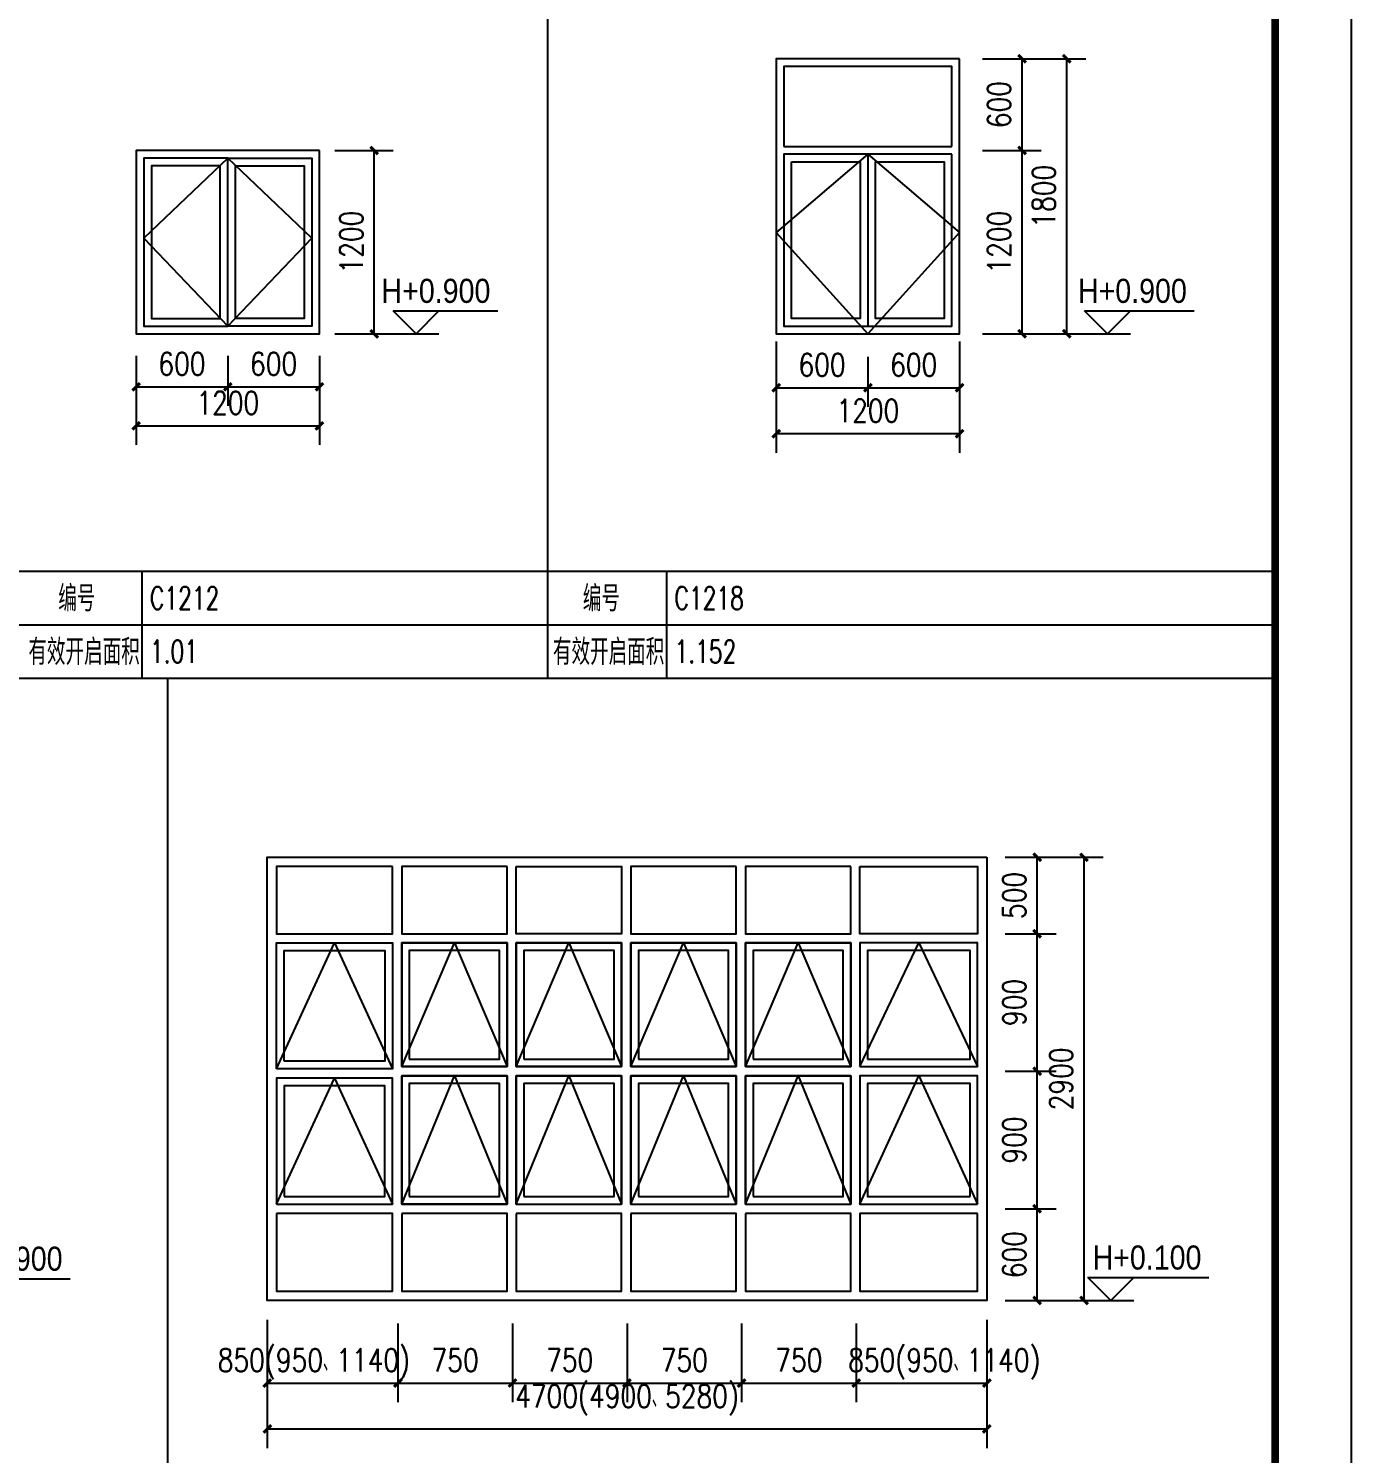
# Model space of a CAD drawing. Extents: x 718358 to 1668613, y -348838 to -159582.
# Drawn here: x 956952 to 965613, y -253913 to -244589 of the extents above; entities that cross this region are included whole.
import ezdxf

# ---------------------------------------------------------------- set-up
doc = ezdxf.new("R2010")
doc.units = 0
doc.header["$LTSCALE"] = 1000
for name, color, linetype in [('建--门窗线', 4, 'Continuous'), ('建-图框', 4, 'Continuous'), ('建-墙体', 2, 'Continuous'), ('建-尺寸', 73, 'Continuous'), ('建-标高', 3, 'Continuous'), ('建-符号说明', 7, 'Continuous'), ('建-表格', 7, 'Continuous')]:
    doc.layers.add(name, color=color, linetype=linetype)
doc.styles.add('_TCH_DIM', font='gt单线西文.shx', dxfattribs={"width": 0.8, "bigfont": 'gt单线中文.shx'})
doc.styles.add('_TCH_WDTABLE', font='SIMPLEX', dxfattribs={"bigfont": 'GBCBIG'})
doc.styles.add('DIM_FONT', font='SIMPLEX.shx', dxfattribs={"width": 0.8, "bigfont": 'GBCBIG.shx'})
doc.dimstyles.new('DIMN50', dxfattribs={"dimscale": 0.5, "dimtxt": 300, "dimasz": 100, "dimexe": 250, "dimexo": 300, "dimgap": 150, "dimtad": 1, "dimdec": 0, "dimzin": 0, "dimdsep": 46, "dimtxsty": 'DIM_FONT', "dimblk": 'ARCHTICK', "dimcen": 0.09, "dimdle": 1, "dimclrt": 7, "dimazin": 2, "dimtfac": 1, "dimtdec": 0, "dimtix": 1, "dimtmove": 2, "dimatfit": 3, "dimldrblk": 'ARCHTICK', "dimfxl": 1, "dimtolj": 1, "dimtzin": 0, "dimarcsym": 0})

# ---------------------------------------------------------------- blocks, each defined once
blk = doc.blocks.new('_ArchTick')
at = {"color": 0, "linetype": 'ByBlock', "const_width": 0.4}
blk.add_lwpolyline([(-0.5, -0.5), (0.5, 0.5)], dxfattribs=at)
blk = doc.blocks.new('*D2460')
at = {"layer": 'Defpoints', "color": 0, "transparency": 16777216}
for p in [(957656.7, -246835.9), (958856.7, -246835.9), (958856.7, -247189)]:
    blk.add_point(p, dxfattribs=at)
at = {"layer": '建-尺寸', "color": 0, "lineweight": -2, "transparency": 16777216}
for p, q in [((957656.7, -246985.9), (957656.7, -247314)), ((958856.7, -246985.9), (958856.7, -247314)), ((957656.2, -247189), (958857.2, -247189))]:
    blk.add_line(p, q, dxfattribs=at)
at = {"layer": '建-尺寸', "color": 0, "lineweight": -2, "transparency": 16777216, "xscale": 50, "yscale": 50, "zscale": 50, "rotation": 180}
blk.add_blockref('_ArchTick', (957656.7, -247189), dxfattribs=at)
at = {"layer": '建-尺寸', "color": 0, "lineweight": -2, "transparency": 16777216, "xscale": 50, "yscale": 50, "zscale": 50}
blk.add_blockref('_ArchTick', (958856.7, -247189), dxfattribs=at)
at = {"layer": '建-尺寸', "color": 7, "transparency": 16777216, "insert": (958256.7, -247039), "char_height": 150, "attachment_point": 5, "style": 'DIM_FONT'}
blk.add_mtext('\\A1;1200', dxfattribs=at)
blk = doc.blocks.new('*D2461')
at = {"layer": 'Defpoints', "color": 0, "transparency": 16777216}
for p in [(958806.5, -245387.1), (959215.3, -245387.1), (958806.5, -246587.1)]:
    blk.add_point(p, dxfattribs=at)
at = {"layer": '建-尺寸', "color": 0, "lineweight": -2, "transparency": 16777216}
for p, q in [((958956.5, -245387.1), (959340.3, -245387.1)), ((959215.3, -246587.6), (959215.3, -245386.6)), ((958956.5, -246587.1), (959340.3, -246587.1))]:
    blk.add_line(p, q, dxfattribs=at)
at = {"layer": '建-尺寸', "color": 0, "lineweight": -2, "transparency": 16777216, "xscale": 50, "yscale": 50, "zscale": 50}
for p, rotation in [((959215.3, -245387.1), 90), ((959215.3, -246587.1), 270)]:
    blk.add_blockref('_ArchTick', p, dxfattribs=dict(at, rotation=rotation))
at = {"layer": '建-尺寸', "color": 7, "transparency": 16777216, "insert": (959065.3, -245987.1), "char_height": 150, "attachment_point": 5, "rotation": 90, "style": 'DIM_FONT'}
blk.add_mtext('\\A1;1200', dxfattribs=at)
blk = doc.blocks.new('*D2462')
at = {"layer": 'Defpoints', "color": 0, "transparency": 16777216}
for p in [(957656.7, -246580.5), (958256.7, -246580.5), (958256.7, -246933.6)]:
    blk.add_point(p, dxfattribs=at)
at = {"layer": '建-尺寸', "color": 0, "lineweight": -2, "transparency": 16777216}
for p, q in [((957656.7, -246730.5), (957656.7, -247058.6)), ((958256.7, -246730.5), (958256.7, -247058.6)), ((957656.2, -246933.6), (958257.2, -246933.6))]:
    blk.add_line(p, q, dxfattribs=at)
at = {"layer": '建-尺寸', "color": 0, "lineweight": -2, "transparency": 16777216, "xscale": 50, "yscale": 50, "zscale": 50, "rotation": 180}
blk.add_blockref('_ArchTick', (957656.7, -246933.6), dxfattribs=at)
at = {"layer": '建-尺寸', "color": 0, "lineweight": -2, "transparency": 16777216, "xscale": 50, "yscale": 50, "zscale": 50}
blk.add_blockref('_ArchTick', (958256.7, -246933.6), dxfattribs=at)
at = {"layer": '建-尺寸', "color": 7, "transparency": 16777216, "insert": (957956.7, -246783.6), "char_height": 150, "attachment_point": 5, "style": 'DIM_FONT'}
blk.add_mtext('\\A1;600', dxfattribs=at)
blk = doc.blocks.new('*D2463')
at = {"layer": 'Defpoints', "color": 0, "transparency": 16777216}
for p in [(958256.7, -246580.5), (958856.7, -246580.5), (958856.7, -246933.6)]:
    blk.add_point(p, dxfattribs=at)
at = {"layer": '建-尺寸', "color": 0, "lineweight": -2, "transparency": 16777216}
for p, q in [((958256.7, -246730.5), (958256.7, -247058.6)), ((958856.7, -246730.5), (958856.7, -247058.6)), ((958256.2, -246933.6), (958857.2, -246933.6))]:
    blk.add_line(p, q, dxfattribs=at)
at = {"layer": '建-尺寸', "color": 0, "lineweight": -2, "transparency": 16777216, "xscale": 50, "yscale": 50, "zscale": 50, "rotation": 180}
blk.add_blockref('_ArchTick', (958256.7, -246933.6), dxfattribs=at)
at = {"layer": '建-尺寸', "color": 0, "lineweight": -2, "transparency": 16777216, "xscale": 50, "yscale": 50, "zscale": 50}
blk.add_blockref('_ArchTick', (958856.7, -246933.6), dxfattribs=at)
at = {"layer": '建-尺寸', "color": 7, "transparency": 16777216, "insert": (958556.7, -246783.6), "char_height": 150, "attachment_point": 5, "style": 'DIM_FONT'}
blk.add_mtext('\\A1;600', dxfattribs=at)
blk = doc.blocks.new('*D2464')
at = {"layer": 'Defpoints', "color": 0, "transparency": 16777216}
for p in [(961847.1, -246587.1), (962447.1, -246587.1), (962447.1, -246940.2)]:
    blk.add_point(p, dxfattribs=at)
at = {"layer": '建-尺寸', "color": 0, "lineweight": -2, "transparency": 16777216}
for p, q in [((961847.1, -246737.1), (961847.1, -247065.2)), ((962447.1, -246737.1), (962447.1, -247065.2)), ((961846.6, -246940.2), (962447.6, -246940.2))]:
    blk.add_line(p, q, dxfattribs=at)
at = {"layer": '建-尺寸', "color": 0, "lineweight": -2, "transparency": 16777216, "xscale": 50, "yscale": 50, "zscale": 50, "rotation": 180}
blk.add_blockref('_ArchTick', (961847.1, -246940.2), dxfattribs=at)
at = {"layer": '建-尺寸', "color": 0, "lineweight": -2, "transparency": 16777216, "xscale": 50, "yscale": 50, "zscale": 50}
blk.add_blockref('_ArchTick', (962447.1, -246940.2), dxfattribs=at)
at = {"layer": '建-尺寸', "color": 7, "transparency": 16777216, "insert": (962147.1, -246790.2), "char_height": 150, "attachment_point": 5, "style": 'DIM_FONT'}
blk.add_mtext('\\A1;600', dxfattribs=at)
blk = doc.blocks.new('*D2465')
at = {"layer": 'Defpoints', "color": 0, "transparency": 16777216}
for p in [(962447.1, -246587.1), (963047.1, -246587.1), (963047.1, -246940.2)]:
    blk.add_point(p, dxfattribs=at)
at = {"layer": '建-尺寸', "color": 0, "lineweight": -2, "transparency": 16777216}
for p, q in [((962447.1, -246737.1), (962447.1, -247065.2)), ((963047.1, -246737.1), (963047.1, -247065.2)), ((962446.6, -246940.2), (963047.6, -246940.2))]:
    blk.add_line(p, q, dxfattribs=at)
at = {"layer": '建-尺寸', "color": 0, "lineweight": -2, "transparency": 16777216, "xscale": 50, "yscale": 50, "zscale": 50, "rotation": 180}
blk.add_blockref('_ArchTick', (962447.1, -246940.2), dxfattribs=at)
at = {"layer": '建-尺寸', "color": 0, "lineweight": -2, "transparency": 16777216, "xscale": 50, "yscale": 50, "zscale": 50}
blk.add_blockref('_ArchTick', (963047.1, -246940.2), dxfattribs=at)
at = {"layer": '建-尺寸', "color": 7, "transparency": 16777216, "insert": (962747.1, -246790.2), "char_height": 150, "attachment_point": 5, "style": 'DIM_FONT'}
blk.add_mtext('\\A1;600', dxfattribs=at)
blk = doc.blocks.new('*D2466')
at = {"layer": 'Defpoints', "color": 0, "transparency": 16777216}
for p in [(963047.1, -244787.1), (963455.9, -244787.1), (963047.1, -245387.1)]:
    blk.add_point(p, dxfattribs=at)
at = {"layer": '建-尺寸', "color": 0, "lineweight": -2, "transparency": 16777216}
for p, q in [((963197.1, -244787.1), (963580.9, -244787.1)), ((963455.9, -245387.6), (963455.9, -244786.6)), ((963197.1, -245387.1), (963580.9, -245387.1))]:
    blk.add_line(p, q, dxfattribs=at)
at = {"layer": '建-尺寸', "color": 0, "lineweight": -2, "transparency": 16777216, "xscale": 50, "yscale": 50, "zscale": 50}
for p, rotation in [((963455.9, -244787.1), 90), ((963455.9, -245387.1), 270)]:
    blk.add_blockref('_ArchTick', p, dxfattribs=dict(at, rotation=rotation))
at = {"layer": '建-尺寸', "color": 7, "transparency": 16777216, "insert": (963305.9, -245087.1), "char_height": 150, "attachment_point": 5, "rotation": 90, "style": 'DIM_FONT'}
blk.add_mtext('\\A1;600', dxfattribs=at)
blk = doc.blocks.new('*D2467')
at = {"layer": 'Defpoints', "color": 0, "transparency": 16777216}
for p in [(963047.1, -245387.1), (963455.9, -245387.1), (963047.1, -246587.1)]:
    blk.add_point(p, dxfattribs=at)
at = {"layer": '建-尺寸', "color": 0, "lineweight": -2, "transparency": 16777216}
for p, q in [((963197.1, -245387.1), (963580.9, -245387.1)), ((963455.9, -246587.6), (963455.9, -245386.6)), ((963197.1, -246587.1), (963580.9, -246587.1))]:
    blk.add_line(p, q, dxfattribs=at)
at = {"layer": '建-尺寸', "color": 0, "lineweight": -2, "transparency": 16777216, "xscale": 50, "yscale": 50, "zscale": 50}
for p, rotation in [((963455.9, -245387.1), 90), ((963455.9, -246587.1), 270)]:
    blk.add_blockref('_ArchTick', p, dxfattribs=dict(at, rotation=rotation))
at = {"layer": '建-尺寸', "color": 7, "transparency": 16777216, "insert": (963305.9, -245987.1), "char_height": 150, "attachment_point": 5, "rotation": 90, "style": 'DIM_FONT'}
blk.add_mtext('\\A1;1200', dxfattribs=at)
blk = doc.blocks.new('*D2468')
at = {"layer": 'Defpoints', "color": 0, "transparency": 16777216}
for p in [(963197.1, -244787.1), (963748.6, -244787.1), (963197.1, -246587.1)]:
    blk.add_point(p, dxfattribs=at)
at = {"layer": '建-尺寸', "color": 0, "lineweight": -2, "transparency": 16777216}
for p, q in [((963347.1, -244787.1), (963873.6, -244787.1)), ((963748.6, -246587.6), (963748.6, -244786.6)), ((963347.1, -246587.1), (963873.6, -246587.1))]:
    blk.add_line(p, q, dxfattribs=at)
at = {"layer": '建-尺寸', "color": 0, "lineweight": -2, "transparency": 16777216, "xscale": 50, "yscale": 50, "zscale": 50}
for p, rotation in [((963748.6, -244787.1), 90), ((963748.6, -246587.1), 270)]:
    blk.add_blockref('_ArchTick', p, dxfattribs=dict(at, rotation=rotation))
at = {"layer": '建-尺寸', "color": 7, "transparency": 16777216, "insert": (963598.6, -245687.1), "char_height": 150, "attachment_point": 5, "rotation": 90, "style": 'DIM_FONT'}
blk.add_mtext('\\A1;1800', dxfattribs=at)
blk = doc.blocks.new('*D2469')
at = {"layer": 'Defpoints', "color": 0, "transparency": 16777216}
for p in [(961847.1, -246487.1), (963047.1, -246487.1), (963047.1, -247240.2)]:
    blk.add_point(p, dxfattribs=at)
at = {"layer": '建-尺寸', "color": 0, "lineweight": -2, "transparency": 16777216}
for p, q in [((961847.1, -246637.1), (961847.1, -247365.2)), ((963047.1, -246637.1), (963047.1, -247365.2)), ((961846.6, -247240.2), (963047.6, -247240.2))]:
    blk.add_line(p, q, dxfattribs=at)
at = {"layer": '建-尺寸', "color": 0, "lineweight": -2, "transparency": 16777216, "xscale": 50, "yscale": 50, "zscale": 50, "rotation": 180}
blk.add_blockref('_ArchTick', (961847.1, -247240.2), dxfattribs=at)
at = {"layer": '建-尺寸', "color": 0, "lineweight": -2, "transparency": 16777216, "xscale": 50, "yscale": 50, "zscale": 50}
blk.add_blockref('_ArchTick', (963047.1, -247240.2), dxfattribs=at)
at = {"layer": '建-尺寸', "color": 7, "transparency": 16777216, "insert": (962447.1, -247090.2), "char_height": 150, "attachment_point": 5, "style": 'DIM_FONT'}
blk.add_mtext('\\A1;1200', dxfattribs=at)
blk = doc.blocks.new('*D2517')
at = {"layer": 'Defpoints', "color": 0, "transparency": 16777216}
for p in [(963195.2, -252312.1), (963555, -252312.1), (963195.2, -252912.1)]:
    blk.add_point(p, dxfattribs=at)
at = {"layer": '建-尺寸', "color": 0, "lineweight": -2, "transparency": 16777216}
for p, q in [((963345.2, -252312.1), (963680, -252312.1)), ((963555, -252912.6), (963555, -252311.6)), ((963345.2, -252912.1), (963680, -252912.1))]:
    blk.add_line(p, q, dxfattribs=at)
at = {"layer": '建-尺寸', "color": 0, "lineweight": -2, "transparency": 16777216, "xscale": 50, "yscale": 50, "zscale": 50}
for p, rotation in [((963555, -252312.1), 90), ((963555, -252912.1), 270)]:
    blk.add_blockref('_ArchTick', p, dxfattribs=dict(at, rotation=rotation))
at = {"layer": '建-尺寸', "color": 7, "transparency": 16777216, "insert": (963405, -252612.1), "char_height": 150, "attachment_point": 5, "rotation": 90, "style": 'DIM_FONT'}
blk.add_mtext('\\A1;600', dxfattribs=at)
blk = doc.blocks.new('*D2518')
at = {"layer": 'Defpoints', "color": 0, "transparency": 16777216}
for p in [(963195.2, -251412.1), (963555, -251412.1), (963195.2, -252312.1)]:
    blk.add_point(p, dxfattribs=at)
at = {"layer": '建-尺寸', "color": 0, "lineweight": -2, "transparency": 16777216}
for p, q in [((963345.2, -251412.1), (963680, -251412.1)), ((963555, -252312.6), (963555, -251411.6)), ((963345.2, -252312.1), (963680, -252312.1))]:
    blk.add_line(p, q, dxfattribs=at)
at = {"layer": '建-尺寸', "color": 0, "lineweight": -2, "transparency": 16777216, "xscale": 50, "yscale": 50, "zscale": 50}
for p, rotation in [((963555, -251412.1), 90), ((963555, -252312.1), 270)]:
    blk.add_blockref('_ArchTick', p, dxfattribs=dict(at, rotation=rotation))
at = {"layer": '建-尺寸', "color": 7, "transparency": 16777216, "insert": (963405, -251862.1), "char_height": 150, "attachment_point": 5, "rotation": 90, "style": 'DIM_FONT'}
blk.add_mtext('\\A1;900', dxfattribs=at)
blk = doc.blocks.new('*D2519')
at = {"layer": 'Defpoints', "color": 0, "transparency": 16777216}
for p in [(963195.2, -250512.1), (963555, -250512.1), (963195.2, -251412.1)]:
    blk.add_point(p, dxfattribs=at)
at = {"layer": '建-尺寸', "color": 0, "lineweight": -2, "transparency": 16777216}
for p, q in [((963345.2, -250512.1), (963680, -250512.1)), ((963555, -251412.6), (963555, -250511.6)), ((963345.2, -251412.1), (963680, -251412.1))]:
    blk.add_line(p, q, dxfattribs=at)
at = {"layer": '建-尺寸', "color": 0, "lineweight": -2, "transparency": 16777216, "xscale": 50, "yscale": 50, "zscale": 50}
for p, rotation in [((963555, -250512.1), 90), ((963555, -251412.1), 270)]:
    blk.add_blockref('_ArchTick', p, dxfattribs=dict(at, rotation=rotation))
at = {"layer": '建-尺寸', "color": 7, "transparency": 16777216, "insert": (963405, -250962.1), "char_height": 150, "attachment_point": 5, "rotation": 90, "style": 'DIM_FONT'}
blk.add_mtext('\\A1;900', dxfattribs=at)
blk = doc.blocks.new('*D2520')
at = {"layer": 'Defpoints', "color": 0, "transparency": 16777216}
for p in [(963195.2, -250012.1), (963555, -250012.1), (963195.2, -250512.1)]:
    blk.add_point(p, dxfattribs=at)
at = {"layer": '建-尺寸', "color": 0, "lineweight": -2, "transparency": 16777216}
for p, q in [((963345.2, -250012.1), (963680, -250012.1)), ((963555, -250512.6), (963555, -250011.6)), ((963345.2, -250512.1), (963680, -250512.1))]:
    blk.add_line(p, q, dxfattribs=at)
at = {"layer": '建-尺寸', "color": 0, "lineweight": -2, "transparency": 16777216, "xscale": 50, "yscale": 50, "zscale": 50}
for p, rotation in [((963555, -250012.1), 90), ((963555, -250512.1), 270)]:
    blk.add_blockref('_ArchTick', p, dxfattribs=dict(at, rotation=rotation))
at = {"layer": '建-尺寸', "color": 7, "transparency": 16777216, "insert": (963405, -250262.1), "char_height": 150, "attachment_point": 5, "rotation": 90, "style": 'DIM_FONT'}
blk.add_mtext('\\A1;500', dxfattribs=at)
blk = doc.blocks.new('*D2521')
at = {"layer": 'Defpoints', "color": 0, "transparency": 16777216}
for p in [(963330.8, -250012.1), (963862, -250012.1), (963330.8, -252912.1)]:
    blk.add_point(p, dxfattribs=at)
at = {"layer": '建-尺寸', "color": 0, "lineweight": -2, "transparency": 16777216}
for p, q in [((963480.8, -250012.1), (963987, -250012.1)), ((963862, -252912.6), (963862, -250011.6)), ((963480.8, -252912.1), (963987, -252912.1))]:
    blk.add_line(p, q, dxfattribs=at)
at = {"layer": '建-尺寸', "color": 0, "lineweight": -2, "transparency": 16777216, "xscale": 50, "yscale": 50, "zscale": 50}
for p, rotation in [((963862, -250012.1), 90), ((963862, -252912.1), 270)]:
    blk.add_blockref('_ArchTick', p, dxfattribs=dict(at, rotation=rotation))
at = {"layer": '建-尺寸', "color": 7, "transparency": 16777216, "insert": (963712, -251462.1), "char_height": 150, "attachment_point": 5, "rotation": 90, "style": 'DIM_FONT'}
blk.add_mtext('\\A1;2900', dxfattribs=at)
blk = doc.blocks.new('*D2522')
at = {"layer": 'Defpoints', "color": 0, "transparency": 16777216}
for p in [(958515.5, -252887.8), (963225.5, -252887.8), (963225.5, -253752.5)]:
    blk.add_point(p, dxfattribs=at)
at = {"layer": '建-尺寸', "color": 0, "lineweight": -2, "transparency": 16777216}
for p, q in [((958515.5, -253037.8), (958515.5, -253877.5)), ((963225.5, -253037.8), (963225.5, -253877.5)), ((958515, -253752.5), (963226, -253752.5))]:
    blk.add_line(p, q, dxfattribs=at)
at = {"layer": '建-尺寸', "color": 0, "lineweight": -2, "transparency": 16777216, "xscale": 50, "yscale": 50, "zscale": 50, "rotation": 180}
blk.add_blockref('_ArchTick', (958515.5, -253752.5), dxfattribs=at)
at = {"layer": '建-尺寸', "color": 0, "lineweight": -2, "transparency": 16777216, "xscale": 50, "yscale": 50, "zscale": 50}
blk.add_blockref('_ArchTick', (963225.5, -253752.5), dxfattribs=at)
at = {"layer": '建-尺寸', "color": 7, "transparency": 16777216, "insert": (960870.5, -253563.2), "char_height": 150, "attachment_point": 5, "style": 'DIM_FONT'}
blk.add_mtext('\\A1;4700(4900、5280)', dxfattribs=at)
blk = doc.blocks.new('*D2523')
at = {"layer": 'Defpoints', "color": 0, "transparency": 16777216}
for p in [(962370, -252912.1), (963225.5, -252912.1), (963225.5, -253452.5)]:
    blk.add_point(p, dxfattribs=at)
at = {"layer": '建-尺寸', "color": 0, "lineweight": -2, "transparency": 16777216}
for p, q in [((962370, -253062.1), (962370, -253577.5)), ((963225.5, -253062.1), (963225.5, -253577.5)), ((962369.5, -253452.5), (963226, -253452.5))]:
    blk.add_line(p, q, dxfattribs=at)
at = {"layer": '建-尺寸', "color": 0, "lineweight": -2, "transparency": 16777216, "xscale": 50, "yscale": 50, "zscale": 50, "rotation": 180}
blk.add_blockref('_ArchTick', (962370, -253452.5), dxfattribs=at)
at = {"layer": '建-尺寸', "color": 0, "lineweight": -2, "transparency": 16777216, "xscale": 50, "yscale": 50, "zscale": 50}
blk.add_blockref('_ArchTick', (963225.5, -253452.5), dxfattribs=at)
at = {"layer": '建-尺寸', "color": 7, "transparency": 16777216, "insert": (962947.5, -253327.5), "char_height": 150, "attachment_point": 5, "style": 'DIM_FONT'}
blk.add_mtext('\\A1;850(950、1140)', dxfattribs=at)
blk = doc.blocks.new('*D2524')
at = {"layer": 'Defpoints', "color": 0, "transparency": 16777216}
for p in [(961620, -252912.1), (962370, -252912.1), (962370, -253452.5)]:
    blk.add_point(p, dxfattribs=at)
at = {"layer": '建-尺寸', "color": 0, "lineweight": -2, "transparency": 16777216}
for p, q in [((961620, -253062.1), (961620, -253577.5)), ((962370, -253062.1), (962370, -253577.5)), ((961619.5, -253452.5), (962370.5, -253452.5))]:
    blk.add_line(p, q, dxfattribs=at)
at = {"layer": '建-尺寸', "color": 0, "lineweight": -2, "transparency": 16777216, "xscale": 50, "yscale": 50, "zscale": 50, "rotation": 180}
blk.add_blockref('_ArchTick', (961620, -253452.5), dxfattribs=at)
at = {"layer": '建-尺寸', "color": 0, "lineweight": -2, "transparency": 16777216, "xscale": 50, "yscale": 50, "zscale": 50}
blk.add_blockref('_ArchTick', (962370, -253452.5), dxfattribs=at)
at = {"layer": '建-尺寸', "color": 7, "transparency": 16777216, "insert": (961995, -253302.5), "char_height": 150, "attachment_point": 5, "style": 'DIM_FONT'}
blk.add_mtext('\\A1;750', dxfattribs=at)
blk = doc.blocks.new('*D2525')
at = {"layer": 'Defpoints', "color": 0, "transparency": 16777216}
for p in [(960870, -252912.1), (961620, -252912.1), (961620, -253452.5)]:
    blk.add_point(p, dxfattribs=at)
at = {"layer": '建-尺寸', "color": 0, "lineweight": -2, "transparency": 16777216}
for p, q in [((960870, -253062.1), (960870, -253577.5)), ((961620, -253062.1), (961620, -253577.5)), ((960869.5, -253452.5), (961620.5, -253452.5))]:
    blk.add_line(p, q, dxfattribs=at)
at = {"layer": '建-尺寸', "color": 0, "lineweight": -2, "transparency": 16777216, "xscale": 50, "yscale": 50, "zscale": 50, "rotation": 180}
blk.add_blockref('_ArchTick', (960870, -253452.5), dxfattribs=at)
at = {"layer": '建-尺寸', "color": 0, "lineweight": -2, "transparency": 16777216, "xscale": 50, "yscale": 50, "zscale": 50}
blk.add_blockref('_ArchTick', (961620, -253452.5), dxfattribs=at)
at = {"layer": '建-尺寸', "color": 7, "transparency": 16777216, "insert": (961245, -253302.5), "char_height": 150, "attachment_point": 5, "style": 'DIM_FONT'}
blk.add_mtext('\\A1;750', dxfattribs=at)
blk = doc.blocks.new('*D2526')
at = {"layer": 'Defpoints', "color": 0, "transparency": 16777216}
for p in [(960120, -252912.1), (960870, -252912.1), (960870, -253452.5)]:
    blk.add_point(p, dxfattribs=at)
at = {"layer": '建-尺寸', "color": 0, "lineweight": -2, "transparency": 16777216}
for p, q in [((960120, -253062.1), (960120, -253577.5)), ((960870, -253062.1), (960870, -253577.5)), ((960119.5, -253452.5), (960870.5, -253452.5))]:
    blk.add_line(p, q, dxfattribs=at)
at = {"layer": '建-尺寸', "color": 0, "lineweight": -2, "transparency": 16777216, "xscale": 50, "yscale": 50, "zscale": 50, "rotation": 180}
blk.add_blockref('_ArchTick', (960120, -253452.5), dxfattribs=at)
at = {"layer": '建-尺寸', "color": 0, "lineweight": -2, "transparency": 16777216, "xscale": 50, "yscale": 50, "zscale": 50}
blk.add_blockref('_ArchTick', (960870, -253452.5), dxfattribs=at)
at = {"layer": '建-尺寸', "color": 7, "transparency": 16777216, "insert": (960495, -253302.5), "char_height": 150, "attachment_point": 5, "style": 'DIM_FONT'}
blk.add_mtext('\\A1;750', dxfattribs=at)
blk = doc.blocks.new('*D2527')
at = {"layer": 'Defpoints', "color": 0, "transparency": 16777216}
for p in [(959370, -252912.1), (960120, -252912.1), (960120, -253452.5)]:
    blk.add_point(p, dxfattribs=at)
at = {"layer": '建-尺寸', "color": 0, "lineweight": -2, "transparency": 16777216}
for p, q in [((959370, -253062.1), (959370, -253577.5)), ((960120, -253062.1), (960120, -253577.5)), ((959369.5, -253452.5), (960120.5, -253452.5))]:
    blk.add_line(p, q, dxfattribs=at)
at = {"layer": '建-尺寸', "color": 0, "lineweight": -2, "transparency": 16777216, "xscale": 50, "yscale": 50, "zscale": 50, "rotation": 180}
blk.add_blockref('_ArchTick', (959370, -253452.5), dxfattribs=at)
at = {"layer": '建-尺寸', "color": 0, "lineweight": -2, "transparency": 16777216, "xscale": 50, "yscale": 50, "zscale": 50}
blk.add_blockref('_ArchTick', (960120, -253452.5), dxfattribs=at)
at = {"layer": '建-尺寸', "color": 7, "transparency": 16777216, "insert": (959745, -253302.5), "char_height": 150, "attachment_point": 5, "style": 'DIM_FONT'}
blk.add_mtext('\\A1;750', dxfattribs=at)
blk = doc.blocks.new('*D2528')
at = {"layer": 'Defpoints', "color": 0, "transparency": 16777216}
for p in [(958515.5, -252912.1), (959370, -252912.1), (959370, -253452.5)]:
    blk.add_point(p, dxfattribs=at)
at = {"layer": '建-尺寸', "color": 0, "lineweight": -2, "transparency": 16777216}
for p, q in [((958515.5, -253062.1), (958515.5, -253577.5)), ((959370, -253062.1), (959370, -253577.5)), ((958515, -253452.5), (959370.5, -253452.5))]:
    blk.add_line(p, q, dxfattribs=at)
at = {"layer": '建-尺寸', "color": 0, "lineweight": -2, "transparency": 16777216, "xscale": 50, "yscale": 50, "zscale": 50, "rotation": 180}
blk.add_blockref('_ArchTick', (958515.5, -253452.5), dxfattribs=at)
at = {"layer": '建-尺寸', "color": 0, "lineweight": -2, "transparency": 16777216, "xscale": 50, "yscale": 50, "zscale": 50}
blk.add_blockref('_ArchTick', (959370, -253452.5), dxfattribs=at)
at = {"layer": '建-尺寸', "color": 7, "transparency": 16777216, "insert": (958820.5, -253327.5), "char_height": 150, "attachment_point": 5, "style": 'DIM_FONT'}
blk.add_mtext('\\A1;850(950、1140)', dxfattribs=at)

msp = doc.modelspace()

# ---------------------------------------------------------------- linework, layer by layer
at = {"layer": '建--门窗线'}
for p, q in [((961897.1, -245362.1), (962997.1, -245362.1)), ((962447.1, -245412.1), (962447.1, -246537.1))]:
    msp.add_line(p, q, dxfattribs=at)
at = {"layer": '建--门窗线', "elevation": 20}
msp.add_lwpolyline([(962997.1, -245362.1), (962997.1, -244837.1), (961897.1, -244837.1), (961897.1, -245362.1)], dxfattribs=at)
at = {"layer": '建--门窗线'}
for points in [[(958256.7, -245437.1), (957706.7, -245437.1), (957706.7, -246537.1), (958256.7, -246537.1)], [(958206.7, -245487.1), (957756.7, -245487.1), (957756.7, -246487.1), (958206.7, -246487.1)], [(958256.7, -245437.1), (958806.7, -245437.1), (958806.7, -246537.1), (958256.7, -246537.1)], [(958306.7, -245487.1), (958756.7, -245487.1), (958756.7, -246487.1), (958306.7, -246487.1)], [(962997.1, -245412.1), (961897.1, -245412.1), (961897.1, -246537.1), (962997.1, -246537.1)], [(961947.1, -245462.1), (962397.1, -245462.1), (962397.1, -246487.1), (961947.1, -246487.1)], [(962497.1, -245462.1), (962947.1, -245462.1), (962947.1, -246487.1), (962497.1, -246487.1)], [(959335, -250072.1), (958575.5, -250072.1), (958575.5, -250512.1), (959335, -250512.1)], [(960085, -250072.1), (959395, -250072.1), (959395, -250512.1), (960085, -250512.1)], [(960145, -250072.1), (960835, -250072.1), (960835, -250512.1), (960145, -250512.1)], [(961585, -250072.1), (960895, -250072.1), (960895, -250512.1), (961585, -250512.1)], [(962335, -250072.1), (961645, -250072.1), (961645, -250512.1), (962335, -250512.1)], [(962395, -250072.1), (963165.5, -250072.1), (963165.5, -250512.1), (962395, -250512.1)], [(958575.5, -251397.1), (958575.5, -250572.1), (959335, -250572.1), (959335, -251397.1)], [(958625.5, -251347.1), (958625.5, -250622.1), (959285, -250622.1), (959285, -251347.1)], [(959395, -251382.1), (960085, -251382.1), (960085, -250572.1), (959395, -250572.1)], [(959445, -251332.1), (960035, -251332.1), (960035, -250622.1), (959445, -250622.1)], [(960145, -251382.1), (960835, -251382.1), (960835, -250572.1), (960145, -250572.1)], [(960195, -251332.1), (960785, -251332.1), (960785, -250622.1), (960195, -250622.1)], [(960195, -251332.1), (960785, -251332.1), (960785, -250622.1), (960195, -250622.1)], [(960895, -251382.1), (961585, -251382.1), (961585, -250572.1), (960895, -250572.1)], [(960945, -251332.1), (961535, -251332.1), (961535, -250622.1), (960945, -250622.1)], [(960945, -251332.1), (961535, -251332.1), (961535, -250622.1), (960945, -250622.1)], [(960945, -251332.1), (961535, -251332.1), (961535, -250622.1), (960945, -250622.1)], [(961645, -251382.1), (962335, -251382.1), (962335, -250572.1), (961645, -250572.1)], [(961695, -251332.1), (962285, -251332.1), (962285, -250622.1), (961695, -250622.1)], [(961695, -251332.1), (962285, -251332.1), (962285, -250622.1), (961695, -250622.1)], [(961695, -251332.1), (962285, -251332.1), (962285, -250622.1), (961695, -250622.1)], [(962445, -251332.1), (963115.5, -251332.1), (963115.5, -250622.1), (962445, -250622.1)], [(958575.5, -252282.1), (959335, -252282.1), (959335, -251457.1), (958575.5, -251457.1), (958575.5, -252282.1)], [(959395, -252282.1), (960085, -252282.1), (960085, -251442.1), (959395, -251442.1)], [(960145, -252282.1), (960835, -252282.1), (960835, -251442.1), (960145, -251442.1)], [(960895, -252282.1), (961585, -252282.1), (961585, -251442.1), (960895, -251442.1)], [(961645, -252282.1), (962335, -252282.1), (962335, -251442.1), (961645, -251442.1)], [(963165.5, -252282.1), (963165.5, -251442.1), (962395, -251442.1), (962395, -252282.1), (963165.5, -252282.1)], [(958625.5, -252232.1), (959285, -252232.1), (959285, -251507.1), (958625.5, -251507.1)], [(959445, -252232.1), (960035, -252232.1), (960035, -251492.1), (959445, -251492.1)], [(960195, -252232.1), (960785, -252232.1), (960785, -251492.1), (960195, -251492.1)], [(960195, -252232.1), (960785, -252232.1), (960785, -251492.1), (960195, -251492.1)], [(960945, -252232.1), (961535, -252232.1), (961535, -251492.1), (960945, -251492.1)], [(960945, -252232.1), (961535, -252232.1), (961535, -251492.1), (960945, -251492.1)], [(960945, -252232.1), (961535, -252232.1), (961535, -251492.1), (960945, -251492.1)], [(961695, -252232.1), (962285, -252232.1), (962285, -251492.1), (961695, -251492.1)], [(961695, -252232.1), (962285, -252232.1), (962285, -251492.1), (961695, -251492.1)], [(961695, -252232.1), (962285, -252232.1), (962285, -251492.1), (961695, -251492.1)], [(963115.5, -252232.1), (963115.5, -251492.1), (962445, -251492.1), (962445, -252232.1)], [(958575.5, -252342.1), (958575.5, -252852.1), (959335, -252852.1), (959335, -252342.1), (958575.5, -252342.1)], [(959395, -252342.1), (959395, -252852.1), (960085, -252852.1), (960085, -252342.1)], [(960145, -252342.1), (960145, -252852.1), (960835, -252852.1), (960835, -252342.1)], [(960895, -252342.1), (960895, -252852.1), (961585, -252852.1), (961585, -252342.1)], [(961645, -252342.1), (961645, -252852.1), (962335, -252852.1), (962335, -252342.1)], [(963165.5, -252342.1), (962395, -252342.1), (962395, -252852.1), (963165.5, -252852.1), (963165.5, -252342.1)]]:
    msp.add_lwpolyline(points, close=True, dxfattribs=at)
for points in [[(958256.7, -245437.1), (957706.7, -245962.1), (958256.7, -246537.1), (958806.7, -245962.1), (958256.7, -245437.1)], [(958206.7, -246487.1), (958206.7, -245487.1)], [(958306.7, -246487.1), (958306.7, -245487.1)], [(962447.1, -245412.1), (961847.1, -245924.6), (962447.1, -246587.1)], [(962447.1, -245412.1), (963047.1, -245924.6), (962447.1, -246587.1)], [(958575.5, -251397.1), (958955.3, -250572.1), (959335, -251397.1)], [(959395, -251382.1), (959395, -250572.1), (960085, -250572.1), (960085, -251382.1), (959395, -251382.1), (959740, -250572.1), (960085, -251382.1)], [(960145, -251382.1), (960145, -250572.1), (960835, -250572.1), (960835, -251382.1), (960145, -251382.1), (960490, -250572.1), (960835, -251382.1)], [(960895, -251382.1), (960895, -250572.1), (961585, -250572.1), (961585, -251382.1), (960895, -251382.1), (961240, -250572.1), (961585, -251382.1)], [(961645, -251382.1), (961645, -250572.1), (962335, -250572.1), (962335, -251382.1), (961645, -251382.1), (961990, -250572.1), (962335, -251382.1)], [(962395, -251382.1), (963165.5, -251382.1), (963165.5, -250572.1), (962395, -250572.1), (962395, -251382.1)], [(962395, -251382.1), (962780.3, -250572.1), (963165.5, -251382.1)], [(958575.5, -252282.1), (958955.3, -251457.1), (959335, -252282.1)], [(959395, -252282.1), (959395, -251442.1), (960085, -251442.1), (960085, -252282.1), (959395, -252282.1), (959395, -251442.1), (960085, -251442.1), (960085, -252282.1), (959395, -252282.1), (959740, -251442.1), (960085, -252282.1)], [(960145, -252282.1), (960145, -251442.1), (960835, -251442.1), (960835, -252282.1), (960835, -251442.1), (960145, -251442.1), (960145, -252282.1), (960490, -251442.1), (960835, -252282.1)], [(960895, -252282.1), (960895, -251442.1), (961585, -251442.1), (961585, -252282.1), (961585, -251442.1), (960895, -251442.1), (960895, -252282.1), (961240, -251442.1), (961585, -252282.1)], [(961645, -252282.1), (961645, -251442.1), (962335, -251442.1), (962335, -252282.1), (962335, -251442.1), (961645, -251442.1), (961645, -252282.1), (961990, -251442.1), (962335, -252282.1)], [(962395, -252282.1), (962780.3, -251442.1), (963165.5, -252282.1)]]:
    msp.add_lwpolyline(points, dxfattribs=at)
at = {"layer": '建-图框'}
msp.add_lwpolyline([(923562.8, -267041.4), (965612.8, -267041.4), (965612.8, -237341.4), (923562.8, -237341.4)], close=True, dxfattribs=at)
at = {"layer": '建-图框', "const_width": 50}
msp.add_lwpolyline([(924812.8, -266541.4), (965112.8, -266541.4), (965112.8, -237841.4), (924812.8, -237841.4)], close=True, dxfattribs=at)
at = {"layer": '建-墙体', "linetype": 'Continuous', "elevation": 20}
for points in [[(963047.1, -244787.1), (961847.1, -244787.1), (961847.1, -246587.1), (963047.1, -246587.1)], [(958856.7, -245387.1), (957656.7, -245387.1), (957656.7, -246587.1), (958856.7, -246587.1)]]:
    msp.add_lwpolyline(points, close=True, dxfattribs=at)
at = {"layer": '建-墙体'}
msp.add_lwpolyline([(963225.5, -250012.1), (963225.5, -252912.1), (958515.5, -252912.1), (958515.5, -250012.1)], close=True, dxfattribs=at)
at = {"layer": '建-标高'}
for p, q in [((959488.9, -246587.1), (959338.9, -246437.1)), ((959338.9, -246437.1), (960024.4, -246437.1)), ((959488.9, -246587.1), (959638.9, -246437.1)), ((964015.9, -246587.1), (963865.9, -246437.1)), ((963865.9, -246437.1), (964583.7, -246437.1)), ((964015.9, -246587.1), (964165.9, -246437.1)), ((959138.9, -246587.1), (959638.9, -246587.1)), ((963665.9, -246587.1), (964165.9, -246587.1)), ((956550.3, -252769.9), (957223.9, -252769.9)), ((964037.5, -252912.1), (963887.5, -252762.1)), ((963887.5, -252762.1), (964679.2, -252762.1)), ((964037.5, -252912.1), (964187.5, -252762.1)), ((963687.5, -252912.1), (964187.5, -252912.1))]:
    msp.add_line(p, q, dxfattribs=at)
at = {"layer": '建-表格'}
for p, q in [((960349.9, -243341.4), (960349.9, -248841)), ((924812.8, -248141), (965112.8, -248141)), ((957694.1, -248141), (957694.1, -248841)), ((961128, -248141), (961128, -248841)), ((924812.8, -248491), (965112.8, -248491)), ((924812.8, -248841), (965112.8, -248841)), ((957862.8, -248841), (957862.8, -254641.4))]:
    msp.add_line(p, q, dxfattribs=at)

# ---------------------------------------------------------------- texts
at = {"layer": '建-标高', "style": '_TCH_DIM', "width": 0.888889}
for p in [(959262.8, -246384.6), (963822, -246384.6)]:
    msp.add_text('H+0.900', height=157.5, dxfattribs=at).set_placement(p)
at = {"layer": '建-符号说明', "style": '_TCH_DIM', "width": 0.888889}
for s, p in [('H+0.900', (956462.2, -252717.4)), ('H+0.100', (963917.5, -252709.6))]:
    msp.add_text(s, height=157.5, dxfattribs=at).set_placement(p)
at = {"layer": '建-表格', "style": '_TCH_WDTABLE'}
for s, p in [('编号', (957147, -248403.5)), ('编号', (960580.8, -248403.5)), ('有效开启面积', (956951.2, -248753.5)), ('有效开启面积', (960385.1, -248753.5))]:
    msp.add_text(s, height=168.79, dxfattribs=at).set_placement(p)
at = {"layer": '建-表格', "style": '_TCH_WDTABLE', "width": 0.705882}
for s, p in [('C1212', (957747, -248390.3)), ('C1218', (961180.9, -248390.3)), ('1.01', (957747, -248740.3)), ('1.152', (961180.9, -248740.3))]:
    msp.add_text(s, height=148.75, dxfattribs=at).set_placement(p)

# ---------------------------------------------------------------- dimensions: what is measured, and where the dimension line sits
at = {"layer": '建-尺寸'}
for p1, p2, distance, picture, middle in [((963047.1, -245387.1), (963047.1, -244787.1), -408.7, '*D2466', (963305.9, -245087.1)), ((963197.1, -246587.1), (963197.1, -244787.1), -551.5, '*D2468', (963598.6, -245687.1)), ((958806.5, -246587.1), (958806.5, -245387.1), -408.7, '*D2461', (959065.3, -245987.1)), ((963047.1, -246587.1), (963047.1, -245387.1), -408.7, '*D2467', (963305.9, -245987.1)), ((961847.1, -246487.1), (963047.1, -246487.1), -753.1, '*D2469', (962447.1, -247090.2)), ((957656.7, -246580.5), (958256.7, -246580.5), -353.1, '*D2462', (957956.7, -246783.6)), ((958256.7, -246580.5), (958856.7, -246580.5), -353.1, '*D2463', (958556.7, -246783.6)), ((961847.1, -246587.1), (962447.1, -246587.1), -353.1, '*D2464', (962147.1, -246790.2)), ((962447.1, -246587.1), (963047.1, -246587.1), -353.1, '*D2465', (962747.1, -246790.2)), ((957656.7, -246835.9), (958856.7, -246835.9), -353.1, '*D2460', (958256.7, -247039)), ((963195.2, -250512.1), (963195.2, -250012.1), -359.9, '*D2520', (963405, -250262.1)), ((963330.8, -252912.1), (963330.8, -250012.1), -531.2, '*D2521', (963712, -251462.1)), ((963195.2, -251412.1), (963195.2, -250512.1), -359.9, '*D2519', (963405, -250962.1)), ((963195.2, -252312.1), (963195.2, -251412.1), -359.9, '*D2518', (963405, -251862.1)), ((963195.2, -252912.1), (963195.2, -252312.1), -359.9, '*D2517', (963405, -252612.1)), ((959370, -252912.1), (960120, -252912.1), -540.4, '*D2527', (959745, -253302.5)), ((960120, -252912.1), (960870, -252912.1), -540.4, '*D2526', (960495, -253302.5)), ((960870, -252912.1), (961620, -252912.1), -540.4, '*D2525', (961245, -253302.5)), ((961620, -252912.1), (962370, -252912.1), -540.4, '*D2524', (961995, -253302.5))]:
    dim = msp.add_aligned_dim(p1=p1, p2=p2, distance=distance, dimstyle='DIMN50', dxfattribs=at)
    dim.commit()
    dim.dimension.update_dxf_attribs({"geometry": picture, "text_midpoint": middle})
for base, p1, p2, angle, picture, middle in [((959370, -253452.5), (958515.5, -252912.1), (959370, -252912.1), 360, '*D2528', (958820.5, -253327.5)), ((963225.5, -253452.5), (962370, -252912.1), (963225.5, -252912.1), 0, '*D2523', (962947.5, -253327.5))]:
    dim = msp.add_linear_dim(base=base, p1=p1, p2=p2, angle=angle, text='850(950、1140)', dimstyle='DIMN50', dxfattribs=at)
    dim.commit()
    dim.dimension.update_dxf_attribs({"geometry": picture, "text_midpoint": middle, "dimtype": 161})
dim = msp.add_aligned_dim(p1=(958515.5, -252887.8), p2=(963225.5, -252887.8), distance=-864.7, text='4700(4900、5280)', dimstyle='DIMN50', dxfattribs=at)
dim.commit()
dim.dimension.update_dxf_attribs({"geometry": '*D2522', "text_midpoint": (960870.5, -253563.2)})

doc.saveas('drawing.dxf')
